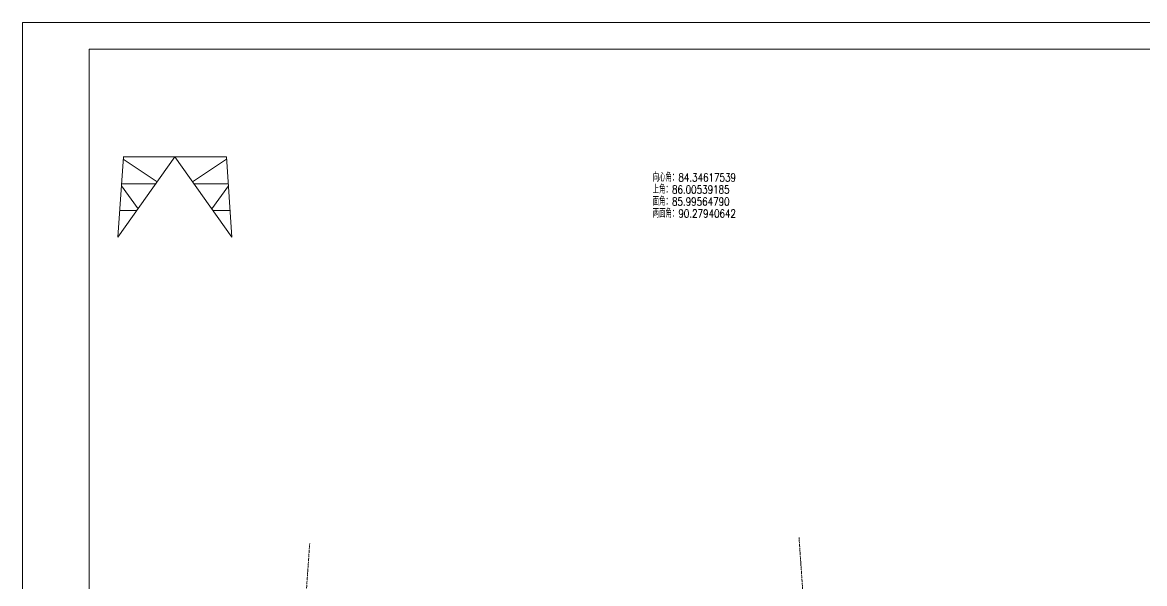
# Model space of a CAD drawing. Extents: x -62666 to 126696, y -48828 to 60042.
# Drawn here: x -3961 to 4449, y -41151 to -36948 of the extents above; entities that cross this region are included whole.
import ezdxf
from ezdxf.enums import TextEntityAlignment as Align

# ---------------------------------------------------------------- set-up
doc = ezdxf.new("R2010")
doc.units = 0
doc.header["$MEASUREMENT"] = 0
doc.linetypes.add('DashDot', pattern=[15.6, 9, -3, 0.6, -3])
doc.layers.get('0').update_dxf_attribs({"linetype": 'CONTINUOUS', "lineweight": 25})
doc.styles.get("Standard").update_dxf_attribs({"font": 'simplex.shx', "width": 0.7, "height": 3, "bigfont": 'gbhzfs.shx'})

msp = doc.modelspace()

# ---------------------------------------------------------------- linework, layer by layer
at = {"color": 7, "linetype": 'Continuous', "lineweight": 18}
for p, q in [((-3961.40911, -36947.58851), (12858.59089, -36947.58851)), ((-3961.40911, -48827.58851), (-3961.40911, -36947.58851)), ((-3461.40911, -37147.58851), (12658.59089, -37147.58851)), ((-3461.40911, -48627.58851), (-3461.40911, -37147.58851))]:
    msp.add_line(p, q, dxfattribs=at)
at = {"color": 7, "linetype": 'Continuous', "lineweight": 0}
for p, q in [((-2819.1091, -37955.1875), (-3247.1091, -38556.65585)), ((-3205.1072, -37955.1875), (-3247.10909, -38556.65584)), ((-3206.22184, -37971.14861), (-2952.49919, -38142.64065)), ((-3205.1072, -37955.1875), (-2433.11097, -37955.1875)), ((-2819.10908, -37955.1875), (-2391.10907, -38556.65585)), ((-2431.99634, -37971.14861), (-2685.71898, -38142.64065)), ((-2433.11097, -37955.1875), (-2391.10909, -38556.65584)), ((-3220.22243, -38171.63808), (-3095.16589, -38343.13008)), ((-3219.10783, -38155.67695), (-2961.77576, -38155.67695)), ((-2419.11035, -38155.67695), (-2676.44241, -38155.67695)), ((-2417.99574, -38171.63808), (-2543.05229, -38343.13008)), ((-3233.10846, -38356.16639), (-3104.44243, -38356.1664)), ((-2405.10972, -38356.16639), (-2533.77574, -38356.1664))]:
    msp.add_line(p, q, dxfattribs=at)
at = {"color": 2, "linetype": 'DashDot', "lineweight": 0}
for p, q in [((-1808.55092, -40850.88725), (-1903.28995, -42207.58342)), ((1858.81742, -40805.99656), (1956.6912, -42207.58342))]:
    msp.add_line(p, q, dxfattribs=at)
at = {"color": 3, "linetype": 'Continuous', "lineweight": 13}
for centre in [(-3206.22184, -37971.14861), (-3205.1072, -37955.1875), (-3205.1072, -37955.1875), (-2819.1091, -37955.1875), (-2819.10908, -37955.1875), (-2433.11097, -37955.1875), (-2433.11097, -37955.1875), (-2431.99634, -37971.14861), (-3220.22243, -38171.63808), (-3219.10783, -38155.67695), (-2961.77576, -38155.67695), (-2952.49919, -38142.64065), (-2685.71898, -38142.64065), (-2676.44241, -38155.67695), (-2419.11035, -38155.67695), (-2417.99574, -38171.63808), (-3095.16589, -38343.13008), (-2543.05229, -38343.13008), (-3233.10846, -38356.16639), (-3104.44243, -38356.1664), (-2533.77574, -38356.1664), (-2405.10972, -38356.16639), (-3247.1091, -38556.65585), (-3247.10909, -38556.65584), (-2391.10909, -38556.65584), (-2391.10907, -38556.65585)]:
    msp.add_circle(centre, 0.2, dxfattribs=at)

# ---------------------------------------------------------------- texts
at = {"color": 7, "linetype": 'Continuous', "lineweight": 13, "width": 0.8}
for s, p in [('向心角：84.34617539', (762.44871, -38157.23747)), ('上角：86.00539185', (762.44871, -38247.23747)), ('面角：85.99564790', (762.44871, -38337.23747)), ('两面角：90.27940642', (762.44871, -38427.23747))]:
    msp.add_text(s, height=60, dxfattribs=at).set_placement(p, align=Align.BOTTOM_LEFT)

doc.saveas('drawing.dxf')
